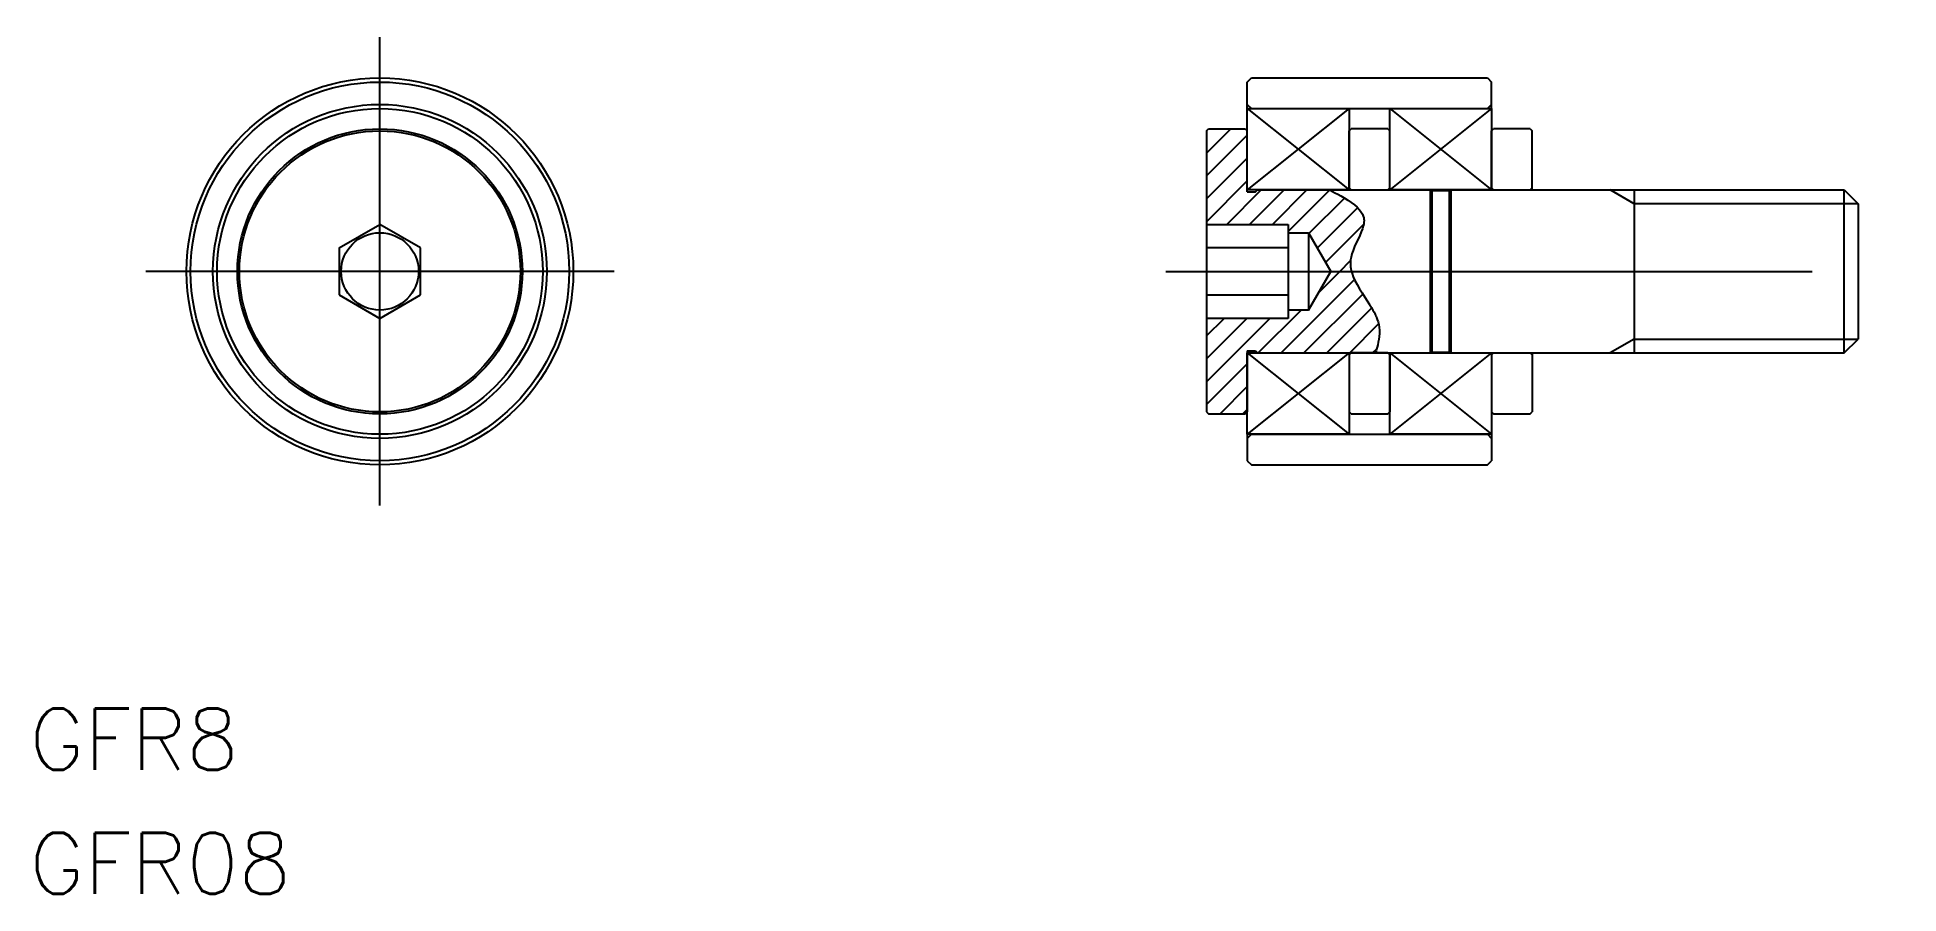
# Model space of a CAD drawing. Extents: x -16.8 to 74.6, y -30.6 to 11.5.
import ezdxf

# ---------------------------------------------------------------- set-up
doc = ezdxf.new("R2010")
doc.units = 0
doc.linetypes.add('CENTER', pattern=[50.8, 31.75, -6.35, 6.35, -6.35])
doc.layers.get('0').update_dxf_attribs({"linetype": 'CONTINUOUS'})
doc.layers.add('CENTER', color=1, linetype='CENTER')
doc.styles.get("Standard").update_dxf_attribs({"font": 'txt.shx', "height": 3, "bigfont": 'bigfont.shx'})

msp = doc.modelspace()

# ---------------------------------------------------------------- linework, layer by layer
at = {"color": 7, "linetype": 'CONTINUOUS'}
for p, q in [((42.608, 9.3), (42.808, 9.5)), ((42.608, 8), (42.608, 9.3)), ((42.808, 9.5), (54.408, 9.5)), ((54.408, 9.5), (54.608, 9.3)), ((54.608, 8), (54.608, 9.3)), ((42.608, 8.2), (42.808, 8)), ((42.608, 4), (42.608, 8)), ((42.608, 8), (47.608, 8)), ((42.808, 8), (54.408, 8)), ((47.608, 8), (47.608, 4)), ((49.608, 8), (54.608, 8)), ((49.608, 4), (49.608, 8)), ((54.408, 8), (54.608, 8.2)), ((54.608, 8), (54.608, 4)), ((40.608, 6.9), (40.708, 7)), ((40.608, 6.9), (40.608, -6.9)), ((40.708, 7), (42.508, 7)), ((42.508, 7), (42.608, 6.9)), ((42.608, 3.9), (42.608, 6.9)), ((47.608, 6.9), (47.708, 7)), ((47.608, 4), (47.608, 6.9)), ((49.508, 7), (47.708, 7)), ((49.508, 7), (49.608, 6.9)), ((49.608, 4), (49.608, 6.9)), ((54.608, 6.9), (54.708, 7)), ((54.608, 4), (54.608, 6.9)), ((56.508, 7), (54.708, 7)), ((56.508, 7), (56.608, 6.9)), ((56.608, 4), (56.608, 6.9)), ((47.608, 4), (42.608, 4)), ((42.608, 3.9), (43.008, 3.9)), ((43.008, 3.9), (43.108, 4)), ((43.108, 4), (51.608, 4)), ((47.608, 4.1), (47.708, 4)), ((47.708, 4), (49.508, 4)), ((49.508, 4), (49.608, 4.1)), ((54.608, 4), (49.608, 4)), ((51.608, -4), (51.608, 4)), ((51.608, 4), (51.668, 3.965)), ((51.668, 3.965), (51.668, -3.965)), ((51.668, 3.965), (52.547, 3.965)), ((52.547, 3.965), (52.608, 4)), ((52.547, -3.965), (52.547, 3.965)), ((52.608, 4), (71.931, 4)), ((52.608, 4), (52.608, -4)), ((54.608, 4.1), (54.708, 4)), ((54.708, 4), (56.508, 4)), ((56.508, 4), (56.608, 4.1)), ((61.608, 4), (61.608, -4)), ((71.931, 4), (72.608, 3.324)), ((71.931, -4), (71.931, 4)), ((72.608, 3.324), (72.608, -3.323)), ((-2, 1.155), (0, 2.309)), ((2, 1.155), (0, 2.309)), ((40.608, 2.309), (44.608, 2.309)), ((44.608, 2.309), (44.608, -2.309)), ((44.608, 1.9), (45.608, 1.9)), ((45.608, 1.9), (45.608, -1.9)), ((45.608, 1.9), (46.705, 0)), ((-2, 1.155), (-2, -1.155)), ((2, -1.155), (2, 1.155)), ((44.608, 1.155), (40.608, 1.155)), ((45.608, -1.9), (46.705, 0)), ((-2, -1.155), (0, -2.309)), ((0, -2.309), (2, -1.155)), ((40.608, -1.155), (44.608, -1.155)), ((44.608, -2.309), (40.608, -2.309)), ((45.608, -1.9), (44.608, -1.9)), ((71.931, -4), (72.608, -3.323)), ((42.608, -3.9), (42.608, -6.9)), ((42.608, -3.9), (43.008, -3.9)), ((42.608, -4), (47.608, -4)), ((42.608, -8), (42.608, -4)), ((43.008, -3.9), (43.108, -4)), ((43.108, -4), (51.608, -4)), ((47.608, -4), (47.608, -8)), ((47.608, -4), (47.608, -6.9)), ((47.608, -4.1), (47.708, -4)), ((49.508, -4), (47.708, -4)), ((49.508, -4), (49.608, -4.1)), ((49.608, -4), (54.608, -4)), ((49.608, -8), (49.608, -4)), ((49.608, -4), (49.608, -6.9)), ((51.608, -4), (51.668, -3.965)), ((51.668, -3.965), (52.547, -3.965)), ((52.547, -3.965), (52.608, -4)), ((52.608, -4), (71.931, -4)), ((54.608, -4), (54.608, -8)), ((54.608, -4), (54.608, -6.9)), ((54.608, -4.1), (54.708, -4)), ((54.708, -4), (56.508, -4)), ((56.508, -4), (56.608, -4.1)), ((56.608, -4), (56.608, -6.9)), ((40.608, -6.9), (40.708, -7)), ((40.708, -7), (42.508, -7)), ((42.508, -7), (42.608, -6.9)), ((47.708, -7), (47.608, -6.9)), ((47.708, -7), (49.508, -7)), ((49.508, -7), (49.608, -6.9)), ((54.608, -6.9), (54.708, -7)), ((54.708, -7), (56.508, -7)), ((56.508, -7), (56.608, -6.9)), ((42.608, -8), (42.608, -9.3)), ((47.608, -8), (42.608, -8)), ((42.608, -8.2), (42.808, -8)), ((42.808, -8), (54.408, -8)), ((54.608, -8), (49.608, -8)), ((54.408, -8), (54.608, -8.2)), ((54.608, -8), (54.608, -9.3)), ((42.608, -9.3), (42.808, -9.5)), ((42.808, -9.5), (54.408, -9.5)), ((54.408, -9.5), (54.608, -9.3))]:
    msp.add_line(p, q, dxfattribs=at)
at = {"color": 3, "linetype": 'CONTINUOUS'}
for p, q in [((47.608, 8), (42.608, 4)), ((42.608, 8), (47.608, 4)), ((54.608, 8), (49.608, 4)), ((49.608, 8), (54.608, 4)), ((40.608, 5.809), (41.798, 7)), ((40.608, 4.687), (42.608, 6.687)), ((40.608, 3.564), (42.608, 5.564)), ((40.608, 2.442), (42.608, 4.442)), ((41.598, 2.309), (43.289, 4)), ((42.721, 2.309), (44.411, 4)), ((43.843, 2.309), (45.534, 4)), ((44.608, 1.951), (46.654, 3.998)), ((46.65, 4), (46.667, 3.991)), ((46.667, 3.991), (46.717, 3.965)), ((46.717, 3.965), (46.799, 3.922)), ((46.799, 3.922), (46.911, 3.863)), ((46.911, 3.863), (47.047, 3.79)), ((47.047, 3.79), (47.202, 3.705)), ((47.202, 3.705), (47.37, 3.608)), ((61.608, 3.324), (60.436, 4)), ((45.634, 1.855), (47.38, 3.602)), ((46.045, 1.143), (48.027, 3.125)), ((47.37, 3.608), (47.543, 3.502)), ((47.543, 3.502), (47.711, 3.389)), ((47.711, 3.389), (47.867, 3.271)), ((47.867, 3.271), (48.003, 3.151)), ((48.003, 3.151), (48.116, 3.031)), ((48.116, 3.031), (48.202, 2.916)), ((48.202, 2.916), (48.264, 2.809)), ((48.264, 2.809), (48.303, 2.714)), ((72.608, 3.324), (61.608, 3.324)), ((46.455, 0.432), (48.321, 2.297)), ((48.205, 1.936), (48.131, 1.769)), ((48.263, 2.088), (48.205, 1.936)), ((48.304, 2.219), (48.263, 2.088)), ((48.303, 2.714), (48.325, 2.636)), ((48.328, 2.329), (48.304, 2.219)), ((48.325, 2.636), (48.335, 2.576)), ((48.339, 2.415), (48.328, 2.329)), ((48.335, 2.576), (48.339, 2.54)), ((48.339, 2.54), (48.34, 2.527)), ((48.341, 2.477), (48.339, 2.415)), ((48.34, 2.527), (48.341, 2.515)), ((48.341, 2.515), (48.341, 2.477)), ((47.804, 1.03), (47.747, 0.856)), ((47.877, 1.215), (47.804, 1.03)), ((47.96, 1.403), (47.877, 1.215)), ((48.048, 1.59), (47.96, 1.403)), ((48.131, 1.769), (48.048, 1.59)), ((46.101, -1.045), (47.146, 0)), ((47.146, 0), (47.682, 0.536)), ((47.674, 0.449), (47.672, 0.367)), ((47.672, 0.367), (47.674, 0.317)), ((47.684, 0.561), (47.674, 0.449)), ((47.674, 0.317), (47.674, 0.3)), ((47.674, 0.3), (47.675, 0.283)), ((47.675, 0.283), (47.68, 0.232)), ((47.68, 0.232), (47.691, 0.149)), ((47.707, 0.698), (47.684, 0.561)), ((47.691, 0.149), (47.714, 0.035)), ((47.747, 0.856), (47.707, 0.698)), ((47.714, 0.035), (47.754, -0.106)), ((44.269, -4), (47.871, -0.398)), ((47.754, -0.106), (47.814, -0.27)), ((47.814, -0.27), (47.896, -0.454)), ((47.896, -0.454), (47.998, -0.65)), ((47.998, -0.65), (48.116, -0.854)), ((48.116, -0.854), (48.245, -1.059)), ((45.391, -4), (48.279, -1.112)), ((46.514, -4), (48.72, -1.794)), ((48.245, -1.059), (48.375, -1.259)), ((48.375, -1.259), (48.499, -1.447)), ((48.499, -1.447), (48.611, -1.62)), ((48.611, -1.62), (48.706, -1.771)), ((48.706, -1.771), (48.781, -1.899)), ((40.608, -3.171), (41.469, -2.309)), ((40.608, -4.294), (42.592, -2.309)), ((40.608, -5.416), (43.714, -2.309)), ((43.146, -4), (45.246, -1.9)), ((47.636, -4), (49.056, -2.581)), ((48.781, -1.899), (48.837, -2)), ((48.837, -2), (48.875, -2.074)), ((48.875, -2.074), (48.896, -2.118)), ((48.896, -2.118), (48.903, -2.133)), ((48.903, -2.133), (48.91, -2.148)), ((48.91, -2.148), (48.93, -2.191)), ((48.93, -2.191), (48.959, -2.262)), ((48.959, -2.262), (48.994, -2.357)), ((48.994, -2.357), (49.03, -2.472)), ((49.03, -2.472), (49.061, -2.603)), ((49.061, -2.603), (49.084, -2.746)), ((49.012, -3.61), (48.983, -3.723)), ((49.041, -3.483), (49.012, -3.61)), ((49.067, -3.345), (49.041, -3.483)), ((49.087, -3.199), (49.067, -3.345)), ((49.084, -2.746), (49.097, -2.895)), ((49.097, -3.048), (49.087, -3.199)), ((49.097, -2.895), (49.097, -3.048)), ((61.608, -3.323), (60.436, -4)), ((61.608, -3.323), (72.608, -3.323)), ((40.608, -6.539), (42.608, -4.539)), ((47.608, -4), (42.608, -8)), ((42.608, -4), (47.608, -8)), ((48.759, -4), (48.963, -3.796)), ((48.907, -3.988), (48.903, -4)), ((48.917, -3.954), (48.907, -3.988)), ((48.934, -3.897), (48.917, -3.954)), ((48.956, -3.819), (48.934, -3.897)), ((48.983, -3.723), (48.956, -3.819)), ((54.608, -4), (49.608, -8)), ((49.608, -4), (54.608, -8)), ((41.269, -7), (42.608, -5.661)), ((42.391, -7), (42.608, -6.784))]:
    msp.add_line(p, q, dxfattribs=at)
at = {"color": 7, "linetype": 'CONTINUOUS'}
for radius in [9.5, 9.3, 8.2, 8, 7, 6.9, 1.9]:
    msp.add_circle((0, 0), radius, dxfattribs=at)
at = {"layer": 'CENTER', "color": 1, "linetype": 'CENTER'}
for p, q in [((0, -11.5), (0, 11.5)), ((11.5, 0), (-11.5, 0)), ((38.608, 0), (74.608, 0))]:
    msp.add_line(p, q, dxfattribs=at)

# ---------------------------------------------------------------- texts
at = {"color": 7, "linetype": 'CONTINUOUS'}
for s, p in [('GFR8', (-17.217, -24.473)), ('GFR08', (-17.217, -30.567))]:
    msp.add_text(s, height=3, dxfattribs=at).set_placement(p)

doc.saveas('drawing.dxf')
